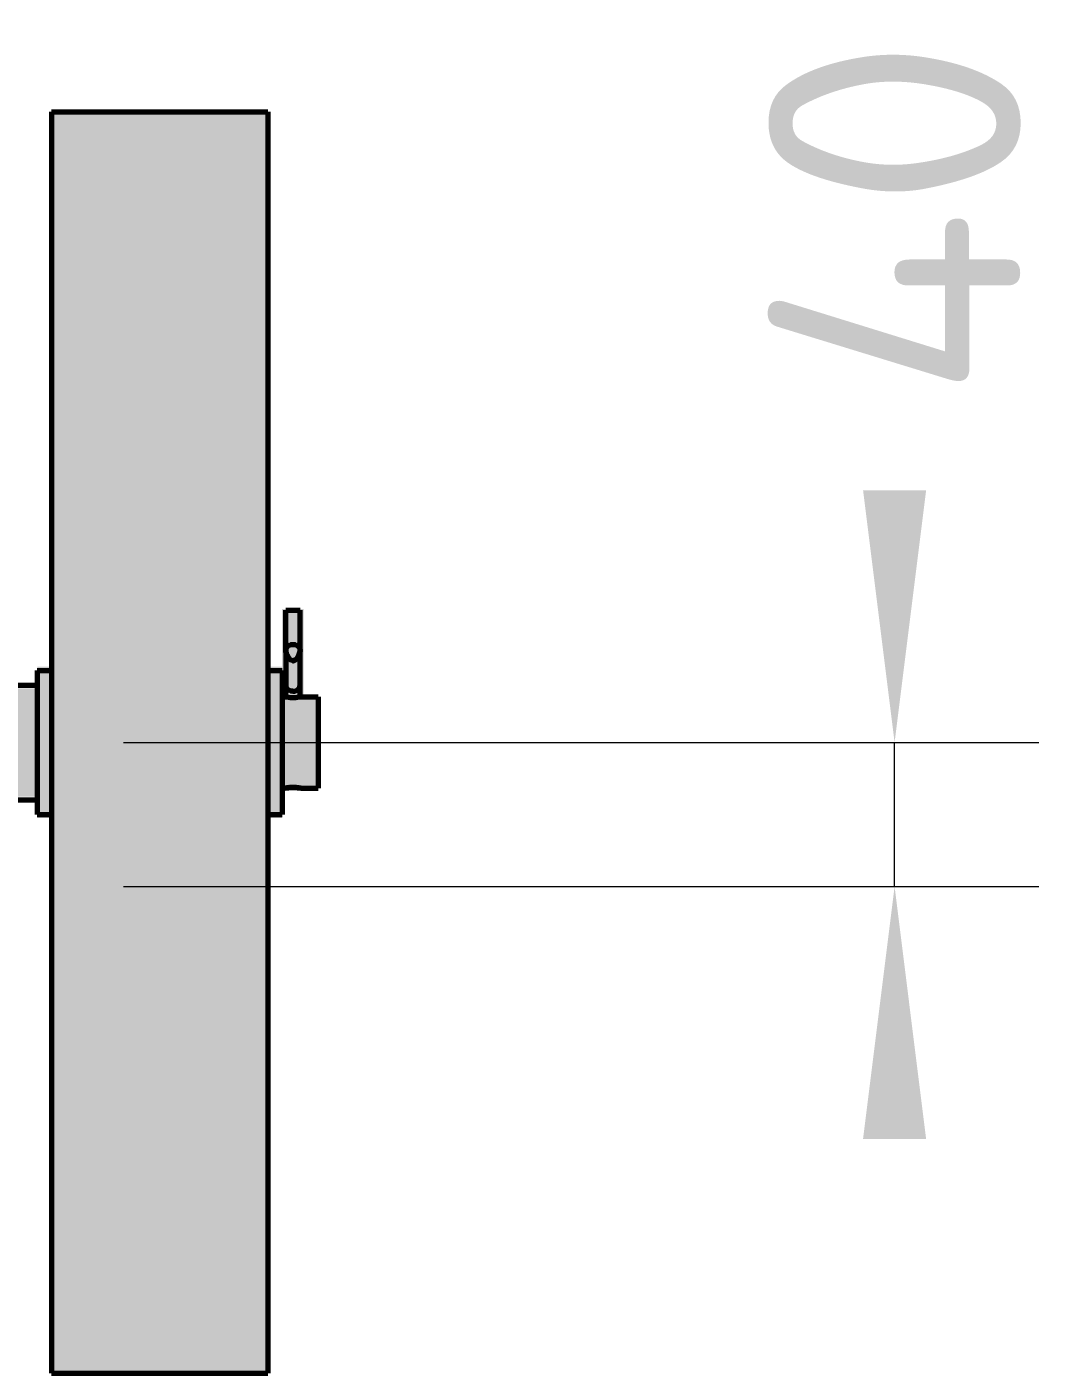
# Model space of a CAD drawing. Header units: millimetres. Extents: x 0 to 420, y 0 to 297.
# Drawn here: x 101.16 to 115.5, y 176.25 to 194.93 of the extents above; entities that cross this region are included whole.
import ezdxf

# ---------------------------------------------------------------- set-up
doc = ezdxf.new("R2010")
doc.units = ezdxf.units.MM
for name, color, linetype, lineweight in [('01-VISIBLE', 7, 'CONTINUOUS', 70), ('04-COTA', 3, 'CONTINUOUS', 18), ('13-GRAFICA', 30, 'CONTINUOUS', 18)]:
    doc.layers.add(name, color=color, linetype=linetype, lineweight=lineweight)
doc.styles.add('ISO3098', font='isocpeur.ttf')
doc.dimstyles.new('FLAMA-IRAM', dxfattribs={"dimtxt": 3.5, "dimasz": 3.5, "dimexe": 2, "dimexo": 1.5, "dimgap": 1, "dimtad": 1, "dimdec": 1, "dimtxsty": 'ISO3098', "dimblk": 'IRAM_FLECHA', "dimblk1": 'IRAM_FLECHA', "dimblk2": 'IRAM_FLECHA', "dimcen": 2.5, "dimclrd": 256, "dimclre": 256, "dimclrt": 256, "dimazin": 3, "dimtfac": 1, "dimtmove": 0, "dimatfit": 3, "dimlwd": 18, "dimlwe": 18})

# ---------------------------------------------------------------- blocks, each defined once
blk = doc.blocks.new('IRAM_FLECHA')
blk.add_solid([(0, 0), (-1, 0.125), (-1, -0.125)])

msp = doc.modelspace()

# ---------------------------------------------------------------- hatches: boundary and pattern name
at = {"layer": '13-GRAFICA', "true_color": 0x202020}
h = msp.add_hatch(color=7, dxfattribs=at)
h.dxf.hatch_style = 1
h.paths.add_polyline_path([(101.5, 176.25), (101.5, 193.75), (104.5, 193.75), (104.5, 176.25)])
at = {"layer": '13-GRAFICA', "true_color": 0xb21820}
h = msp.add_hatch(color=7, dxfattribs=at)
h.dxf.hatch_style = 1
h.paths.add_polyline_path([(104.7, 186.85), (105, 186.85), (105, 185.65), (104.7, 185.65)])
at = {"layer": '13-GRAFICA', "true_color": 0x787a80}
h = msp.add_hatch(color=7, dxfattribs=at)
h.dxf.hatch_style = 1
h.paths.add_polyline_path([(101.3, 183.95), (101.3, 186.05), (101.5, 186.05), (101.5, 183.95)])
h = msp.add_hatch(color=7, dxfattribs=at)
h.dxf.hatch_style = 1
h.paths.add_polyline_path([(104.7, 186.05), (104.7, 183.95), (104.5, 183.95), (104.5, 186.05)])
at = {"layer": '13-GRAFICA', "true_color": 0xb21820}
h = msp.add_hatch(color=7, dxfattribs=at)
h.dxf.hatch_style = 1
h.paths.add_polyline_path([(84.7, 184.25), (84.7, 185.75), (101.3, 185.75), (101.3, 184.25)])
at = {"layer": '13-GRAFICA', "true_color": 0x787a80}
h = msp.add_hatch(color=7, dxfattribs=at)
h.dxf.hatch_style = 1
h.paths.add_polyline_path([(104.7, 185.65), (105.2, 185.65), (105.2, 184.35), (104.7, 184.35)])

# ---------------------------------------------------------------- linework, layer by layer
at = {"layer": '01-VISIBLE'}
for p, q in [((101.5, 193.75), (104.5, 193.75)), ((104.75, 186.275), (104.75, 186.835)), ((104.95, 186.275), (104.95, 186.835)), ((101.3, 186), (101.5, 186)), ((104.5, 186), (104.7, 186)), ((84.7, 185.7937), (101.3, 185.7937)), ((104.75, 185.6325), (104.75, 185.795)), ((104.95, 185.6325), (104.95, 185.795)), ((104.7, 185.635), (104.735, 185.635)), ((104.965, 185.635), (105.2, 185.635)), ((104.7, 184.365), (104.735, 184.365)), ((104.965, 184.365), (105.2, 184.365)), ((84.7, 184.2063), (101.3, 184.2063)), ((101.3, 184), (101.5, 184)), ((104.5, 184), (104.7, 184)), ((101.5, 176.25), (104.5, 176.25))]:
    msp.add_line(p, q, dxfattribs=at)
for points in [[(101.5, 193.75), (101.5, 193.7063), (101.5, 193.6625), (101.5, 193.6188), (101.5, 193.575), (101.5, 193.5312), (101.5, 193.4875), (101.5, 193.4437), (101.5, 193.4), (101.5, 193.3562), (101.5, 193.3125), (101.5, 193.2688), (101.5, 193.225), (101.5, 193.1813), (101.5, 193.1375), (101.5, 193.0938), (101.5, 193.05), (101.5, 193.0062), (101.5, 192.9625), (101.5, 192.9187), (101.5, 192.875), (101.5, 192.8313), (101.5, 192.7875), (101.5, 192.7438), (101.5, 192.7), (101.5, 192.6562), (101.5, 192.6125), (101.5, 192.5687), (101.5, 192.525), (101.5, 192.4812), (101.5, 192.4375), (101.5, 192.3938), (101.5, 192.35), (101.5, 192.3063), (101.5, 192.2625), (101.5, 192.2188), (101.5, 192.175), (101.5, 192.1312), (101.5, 192.0875), (101.5, 192.0437), (101.5, 192), (101.5, 191.9563), (101.5, 191.9125), (101.5, 191.8688), (101.5, 191.825), (101.5, 191.7812), (101.5, 191.7375), (101.5, 191.6937), (101.5, 191.65), (101.5, 191.6062), (101.5, 191.5625), (101.5, 191.5188), (101.5, 191.475), (101.5, 191.4313), (101.5, 191.3875), (101.5, 191.3438), (101.5, 191.3), (101.5, 191.2562), (101.5, 191.2125), (101.5, 191.1687), (101.5, 191.125), (101.5, 191.0813), (101.5, 191.0375), (101.5, 190.9938), (101.5, 190.95), (101.5, 190.9062), (101.5, 190.8625), (101.5, 190.8187), (101.5, 190.775), (101.5, 190.7312), (101.5, 190.6875), (101.5, 190.6438), (101.5, 190.6), (101.5, 190.5563), (101.5, 190.5125), (101.5, 190.4688), (101.5, 190.425), (101.5, 190.3812), (101.5, 190.3375), (101.5, 190.2937), (101.5, 190.25), (101.5, 190.2063), (101.5, 190.1625), (101.5, 190.1188), (101.5, 190.075), (101.5, 190.0312), (101.5, 189.9875), (101.5, 189.9437), (101.5, 189.9), (101.5, 189.8562), (101.5, 189.8125), (101.5, 189.7688), (101.5, 189.725), (101.5, 189.6813), (101.5, 189.6375), (101.5, 189.5938), (101.5, 189.55), (101.5, 189.5062), (101.5, 189.4625), (101.5, 189.4187), (101.5, 189.375), (101.5, 189.3313), (101.5, 189.2875), (101.5, 189.2438), (101.5, 189.2), (101.5, 189.1562), (101.5, 189.1125), (101.5, 189.0687), (101.5, 189.025), (101.5, 188.9812), (101.5, 188.9375), (101.5, 188.8938), (101.5, 188.85), (101.5, 188.8063), (101.5, 188.7625), (101.5, 188.7188), (101.5, 188.675), (101.5, 188.6312), (101.5, 188.5875), (101.5, 188.5437), (101.5, 188.5), (101.5, 188.4563), (101.5, 188.4125), (101.5, 188.3688), (101.5, 188.325), (101.5, 188.2812), (101.5, 188.2375), (101.5, 188.1937), (101.5, 188.15), (101.5, 188.1062), (101.5, 188.0625), (101.5, 188.0188), (101.5, 187.975), (101.5, 187.9313), (101.5, 187.8875), (101.5, 187.8438), (101.5, 187.8), (101.5, 187.7562), (101.5, 187.7125), (101.5, 187.6687), (101.5, 187.625), (101.5, 187.5813), (101.5, 187.5375), (101.5, 187.4938), (101.5, 187.45), (101.5, 187.4062), (101.5, 187.3625), (101.5, 187.3187), (101.5, 187.275), (101.5, 187.2312), (101.5, 187.1875), (101.5, 187.1438), (101.5, 187.1), (101.5, 187.0563), (101.5, 187.0125), (101.5, 186.9688), (101.5, 186.925), (101.5, 186.8812), (101.5, 186.8375), (101.5, 186.7937), (101.5, 186.75), (101.5, 186.7063), (101.5, 186.6625), (101.5, 186.6188), (101.5, 186.575), (101.5, 186.5312), (101.5, 186.4875), (101.5, 186.4437), (101.5, 186.4), (101.5, 186.3562), (101.5, 186.3125), (101.5, 186.2688), (101.5, 186.225), (101.5, 186.1813), (101.5, 186.1375), (101.5, 186.0938), (101.5, 186.05), (101.5, 186.0062), (101.5, 185.9625), (101.5, 185.9187), (101.5, 185.875), (101.5, 185.8313), (101.5, 185.7875), (101.5, 185.7438), (101.5, 185.7), (101.5, 185.6562), (101.5, 185.6125), (101.5, 185.5687), (101.5, 185.525), (101.5, 185.4812), (101.5, 185.4375), (101.5, 185.3938), (101.5, 185.35), (101.5, 185.3063), (101.5, 185.2625), (101.5, 185.2188), (101.5, 185.175), (101.5, 185.1312), (101.5, 185.0875), (101.5, 185.0437), (101.5, 185), (101.5, 184.9563), (101.5, 184.9125), (101.5, 184.8688), (101.5, 184.825), (101.5, 184.7812), (101.5, 184.7375), (101.5, 184.6937), (101.5, 184.65), (101.5, 184.6062), (101.5, 184.5625), (101.5, 184.5188), (101.5, 184.475), (101.5, 184.4313), (101.5, 184.3875), (101.5, 184.3438), (101.5, 184.3), (101.5, 184.2562), (101.5, 184.2125), (101.5, 184.1687), (101.5, 184.125), (101.5, 184.0813), (101.5, 184.0375), (101.5, 183.9938), (101.5, 183.95), (101.5, 183.9062), (101.5, 183.8625), (101.5, 183.8187), (101.5, 183.775), (101.5, 183.7312), (101.5, 183.6875), (101.5, 183.6438), (101.5, 183.6), (101.5, 183.5563), (101.5, 183.5125), (101.5, 183.4688), (101.5, 183.425), (101.5, 183.3812), (101.5, 183.3375), (101.5, 183.2937), (101.5, 183.25), (101.5, 183.2063), (101.5, 183.1625), (101.5, 183.1188), (101.5, 183.075), (101.5, 183.0312), (101.5, 182.9875), (101.5, 182.9437), (101.5, 182.9), (101.5, 182.8562), (101.5, 182.8125), (101.5, 182.7688), (101.5, 182.725), (101.5, 182.6813), (101.5, 182.6375), (101.5, 182.5938), (101.5, 182.55), (101.5, 182.5062), (101.5, 182.4625), (101.5, 182.4187), (101.5, 182.375), (101.5, 182.3313), (101.5, 182.2875), (101.5, 182.2438), (101.5, 182.2), (101.5, 182.1562), (101.5, 182.1125), (101.5, 182.0687), (101.5, 182.025), (101.5, 181.9812), (101.5, 181.9375), (101.5, 181.8938), (101.5, 181.85), (101.5, 181.8063), (101.5, 181.7625), (101.5, 181.7188), (101.5, 181.675), (101.5, 181.6312), (101.5, 181.5875), (101.5, 181.5437), (101.5, 181.5), (101.5, 181.4563), (101.5, 181.4125), (101.5, 181.3688), (101.5, 181.325), (101.5, 181.2812), (101.5, 181.2375), (101.5, 181.1937), (101.5, 181.15), (101.5, 181.1062), (101.5, 181.0625), (101.5, 181.0188), (101.5, 180.975), (101.5, 180.9313), (101.5, 180.8875), (101.5, 180.8438), (101.5, 180.8), (101.5, 180.7562), (101.5, 180.7125), (101.5, 180.6687), (101.5, 180.625), (101.5, 180.5813), (101.5, 180.5375), (101.5, 180.4938), (101.5, 180.45), (101.5, 180.4062), (101.5, 180.3625), (101.5, 180.3187), (101.5, 180.275), (101.5, 180.2312), (101.5, 180.1875), (101.5, 180.1438), (101.5, 180.1), (101.5, 180.0563), (101.5, 180.0125), (101.5, 179.9688), (101.5, 179.925), (101.5, 179.8812), (101.5, 179.8375), (101.5, 179.7937), (101.5, 179.75), (101.5, 179.7063), (101.5, 179.6625), (101.5, 179.6188), (101.5, 179.575), (101.5, 179.5312), (101.5, 179.4875), (101.5, 179.4437), (101.5, 179.4), (101.5, 179.3562), (101.5, 179.3125), (101.5, 179.2688), (101.5, 179.225), (101.5, 179.1813), (101.5, 179.1375), (101.5, 179.0938), (101.5, 179.05), (101.5, 179.0062), (101.5, 178.9625), (101.5, 178.9187), (101.5, 178.875), (101.5, 178.8313), (101.5, 178.7875), (101.5, 178.7438), (101.5, 178.7), (101.5, 178.6562), (101.5, 178.6125), (101.5, 178.5687), (101.5, 178.525), (101.5, 178.4812), (101.5, 178.4375), (101.5, 178.3938), (101.5, 178.35), (101.5, 178.3063), (101.5, 178.2625), (101.5, 178.2188), (101.5, 178.175), (101.5, 178.1312), (101.5, 178.0875), (101.5, 178.0437), (101.5, 178), (101.5, 177.9563), (101.5, 177.9125), (101.5, 177.8688), (101.5, 177.825), (101.5, 177.7812), (101.5, 177.7375), (101.5, 177.6937), (101.5, 177.65), (101.5, 177.6062), (101.5, 177.5625), (101.5, 177.5188), (101.5, 177.475), (101.5, 177.4313), (101.5, 177.3875), (101.5, 177.3438), (101.5, 177.3), (101.5, 177.2562), (101.5, 177.2125), (101.5, 177.1687), (101.5, 177.125), (101.5, 177.0813), (101.5, 177.0375), (101.5, 176.9938), (101.5, 176.95), (101.5, 176.9062), (101.5, 176.8625), (101.5, 176.8187), (101.5, 176.775), (101.5, 176.7312), (101.5, 176.6875), (101.5, 176.6438), (101.5, 176.6), (101.5, 176.5563), (101.5, 176.5125), (101.5, 176.4688), (101.5, 176.425), (101.5, 176.3812), (101.5, 176.3375), (101.5, 176.2937), (101.5, 176.25)], [(104.5, 193.75), (104.5, 193.7063), (104.5, 193.6625), (104.5, 193.6188), (104.5, 193.575), (104.5, 193.5312), (104.5, 193.4875), (104.5, 193.4437), (104.5, 193.4), (104.5, 193.3562), (104.5, 193.3125), (104.5, 193.2688), (104.5, 193.225), (104.5, 193.1813), (104.5, 193.1375), (104.5, 193.0938), (104.5, 193.05), (104.5, 193.0062), (104.5, 192.9625), (104.5, 192.9187), (104.5, 192.875), (104.5, 192.8313), (104.5, 192.7875), (104.5, 192.7438), (104.5, 192.7), (104.5, 192.6562), (104.5, 192.6125), (104.5, 192.5687), (104.5, 192.525), (104.5, 192.4812), (104.5, 192.4375), (104.5, 192.3938), (104.5, 192.35), (104.5, 192.3063), (104.5, 192.2625), (104.5, 192.2188), (104.5, 192.175), (104.5, 192.1312), (104.5, 192.0875), (104.5, 192.0437), (104.5, 192), (104.5, 191.9563), (104.5, 191.9125), (104.5, 191.8688), (104.5, 191.825), (104.5, 191.7812), (104.5, 191.7375), (104.5, 191.6937), (104.5, 191.65), (104.5, 191.6062), (104.5, 191.5625), (104.5, 191.5188), (104.5, 191.475), (104.5, 191.4313), (104.5, 191.3875), (104.5, 191.3438), (104.5, 191.3), (104.5, 191.2562), (104.5, 191.2125), (104.5, 191.1687), (104.5, 191.125), (104.5, 191.0813), (104.5, 191.0375), (104.5, 190.9938), (104.5, 190.95), (104.5, 190.9062), (104.5, 190.8625), (104.5, 190.8187), (104.5, 190.775), (104.5, 190.7312), (104.5, 190.6875), (104.5, 190.6438), (104.5, 190.6), (104.5, 190.5563), (104.5, 190.5125), (104.5, 190.4688), (104.5, 190.425), (104.5, 190.3812), (104.5, 190.3375), (104.5, 190.2937), (104.5, 190.25), (104.5, 190.2063), (104.5, 190.1625), (104.5, 190.1188), (104.5, 190.075), (104.5, 190.0312), (104.5, 189.9875), (104.5, 189.9437), (104.5, 189.9), (104.5, 189.8562), (104.5, 189.8125), (104.5, 189.7688), (104.5, 189.725), (104.5, 189.6813), (104.5, 189.6375), (104.5, 189.5938), (104.5, 189.55), (104.5, 189.5062), (104.5, 189.4625), (104.5, 189.4187), (104.5, 189.375), (104.5, 189.3313), (104.5, 189.2875), (104.5, 189.2438), (104.5, 189.2), (104.5, 189.1562), (104.5, 189.1125), (104.5, 189.0687), (104.5, 189.025), (104.5, 188.9812), (104.5, 188.9375), (104.5, 188.8938), (104.5, 188.85), (104.5, 188.8063), (104.5, 188.7625), (104.5, 188.7188), (104.5, 188.675), (104.5, 188.6312), (104.5, 188.5875), (104.5, 188.5437), (104.5, 188.5), (104.5, 188.4563), (104.5, 188.4125), (104.5, 188.3688), (104.5, 188.325), (104.5, 188.2812), (104.5, 188.2375), (104.5, 188.1937), (104.5, 188.15), (104.5, 188.1062), (104.5, 188.0625), (104.5, 188.0188), (104.5, 187.975), (104.5, 187.9313), (104.5, 187.8875), (104.5, 187.8438), (104.5, 187.8), (104.5, 187.7562), (104.5, 187.7125), (104.5, 187.6687), (104.5, 187.625), (104.5, 187.5813), (104.5, 187.5375), (104.5, 187.4938), (104.5, 187.45), (104.5, 187.4062), (104.5, 187.3625), (104.5, 187.3187), (104.5, 187.275), (104.5, 187.2312), (104.5, 187.1875), (104.5, 187.1438), (104.5, 187.1), (104.5, 187.0563), (104.5, 187.0125), (104.5, 186.9688), (104.5, 186.925), (104.5, 186.8812), (104.5, 186.8375), (104.5, 186.7937), (104.5, 186.75), (104.5, 186.7063), (104.5, 186.6625), (104.5, 186.6188), (104.5, 186.575), (104.5, 186.5312), (104.5, 186.4875), (104.5, 186.4437), (104.5, 186.4), (104.5, 186.3562), (104.5, 186.3125), (104.5, 186.2688), (104.5, 186.225), (104.5, 186.1813), (104.5, 186.1375), (104.5, 186.0938), (104.5, 186.05), (104.5, 186.0062), (104.5, 185.9625), (104.5, 185.9187), (104.5, 185.875), (104.5, 185.8313), (104.5, 185.7875), (104.5, 185.7438), (104.5, 185.7), (104.5, 185.6562), (104.5, 185.6125), (104.5, 185.5687), (104.5, 185.525), (104.5, 185.4812), (104.5, 185.4375), (104.5, 185.3938), (104.5, 185.35), (104.5, 185.3063), (104.5, 185.2625), (104.5, 185.2188), (104.5, 185.175), (104.5, 185.1312), (104.5, 185.0875), (104.5, 185.0437), (104.5, 185), (104.5, 184.9563), (104.5, 184.9125), (104.5, 184.8688), (104.5, 184.825), (104.5, 184.7812), (104.5, 184.7375), (104.5, 184.6937), (104.5, 184.65), (104.5, 184.6062), (104.5, 184.5625), (104.5, 184.5188), (104.5, 184.475), (104.5, 184.4313), (104.5, 184.3875), (104.5, 184.3438), (104.5, 184.3), (104.5, 184.2562), (104.5, 184.2125), (104.5, 184.1687), (104.5, 184.125), (104.5, 184.0813), (104.5, 184.0375), (104.5, 183.9938), (104.5, 183.95), (104.5, 183.9062), (104.5, 183.8625), (104.5, 183.8187), (104.5, 183.775), (104.5, 183.7312), (104.5, 183.6875), (104.5, 183.6438), (104.5, 183.6), (104.5, 183.5563), (104.5, 183.5125), (104.5, 183.4688), (104.5, 183.425), (104.5, 183.3812), (104.5, 183.3375), (104.5, 183.2937), (104.5, 183.25), (104.5, 183.2063), (104.5, 183.1625), (104.5, 183.1188), (104.5, 183.075), (104.5, 183.0312), (104.5, 182.9875), (104.5, 182.9437), (104.5, 182.9), (104.5, 182.8562), (104.5, 182.8125), (104.5, 182.7688), (104.5, 182.725), (104.5, 182.6813), (104.5, 182.6375), (104.5, 182.5938), (104.5, 182.55), (104.5, 182.5062), (104.5, 182.4625), (104.5, 182.4187), (104.5, 182.375), (104.5, 182.3313), (104.5, 182.2875), (104.5, 182.2438), (104.5, 182.2), (104.5, 182.1562), (104.5, 182.1125), (104.5, 182.0687), (104.5, 182.025), (104.5, 181.9812), (104.5, 181.9375), (104.5, 181.8938), (104.5, 181.85), (104.5, 181.8063), (104.5, 181.7625), (104.5, 181.7188), (104.5, 181.675), (104.5, 181.6312), (104.5, 181.5875), (104.5, 181.5437), (104.5, 181.5), (104.5, 181.4563), (104.5, 181.4125), (104.5, 181.3688), (104.5, 181.325), (104.5, 181.2812), (104.5, 181.2375), (104.5, 181.1937), (104.5, 181.15), (104.5, 181.1062), (104.5, 181.0625), (104.5, 181.0188), (104.5, 180.975), (104.5, 180.9313), (104.5, 180.8875), (104.5, 180.8438), (104.5, 180.8), (104.5, 180.7562), (104.5, 180.7125), (104.5, 180.6687), (104.5, 180.625), (104.5, 180.5813), (104.5, 180.5375), (104.5, 180.4938), (104.5, 180.45), (104.5, 180.4062), (104.5, 180.3625), (104.5, 180.3187), (104.5, 180.275), (104.5, 180.2312), (104.5, 180.1875), (104.5, 180.1438), (104.5, 180.1), (104.5, 180.0563), (104.5, 180.0125), (104.5, 179.9688), (104.5, 179.925), (104.5, 179.8812), (104.5, 179.8375), (104.5, 179.7937), (104.5, 179.75), (104.5, 179.7063), (104.5, 179.6625), (104.5, 179.6188), (104.5, 179.575), (104.5, 179.5312), (104.5, 179.4875), (104.5, 179.4437), (104.5, 179.4), (104.5, 179.3562), (104.5, 179.3125), (104.5, 179.2688), (104.5, 179.225), (104.5, 179.1813), (104.5, 179.1375), (104.5, 179.0938), (104.5, 179.05), (104.5, 179.0062), (104.5, 178.9625), (104.5, 178.9187), (104.5, 178.875), (104.5, 178.8313), (104.5, 178.7875), (104.5, 178.7438), (104.5, 178.7), (104.5, 178.6562), (104.5, 178.6125), (104.5, 178.5687), (104.5, 178.525), (104.5, 178.4812), (104.5, 178.4375), (104.5, 178.3938), (104.5, 178.35), (104.5, 178.3063), (104.5, 178.2625), (104.5, 178.2188), (104.5, 178.175), (104.5, 178.1312), (104.5, 178.0875), (104.5, 178.0437), (104.5, 178), (104.5, 177.9563), (104.5, 177.9125), (104.5, 177.8688), (104.5, 177.825), (104.5, 177.7812), (104.5, 177.7375), (104.5, 177.6937), (104.5, 177.65), (104.5, 177.6062), (104.5, 177.5625), (104.5, 177.5188), (104.5, 177.475), (104.5, 177.4313), (104.5, 177.3875), (104.5, 177.3438), (104.5, 177.3), (104.5, 177.2562), (104.5, 177.2125), (104.5, 177.1687), (104.5, 177.125), (104.5, 177.0813), (104.5, 177.0375), (104.5, 176.9938), (104.5, 176.95), (104.5, 176.9062), (104.5, 176.8625), (104.5, 176.8187), (104.5, 176.775), (104.5, 176.7312), (104.5, 176.6875), (104.5, 176.6438), (104.5, 176.6), (104.5, 176.5563), (104.5, 176.5125), (104.5, 176.4688), (104.5, 176.425), (104.5, 176.3812), (104.5, 176.3375), (104.5, 176.2937), (104.5, 176.25)], [(104.75, 186.835), (104.775, 186.835), (104.8, 186.835), (104.825, 186.835), (104.85, 186.835), (104.875, 186.835), (104.9, 186.835), (104.925, 186.835), (104.95, 186.835)], [(104.75, 186.275), (104.7533, 186.2992), (104.7638, 186.3213), (104.7808, 186.3388), (104.8021, 186.3508), (104.8256, 186.3577), (104.85, 186.36)], [(104.95, 186.275), (104.9469, 186.2487), (104.9388, 186.2235), (104.9272, 186.1996), (104.9128, 186.1773), (104.8957, 186.1571), (104.8751, 186.1405), (104.85, 186.133), (104.8249, 186.1405), (104.8043, 186.1571), (104.7872, 186.1773), (104.7728, 186.1996), (104.7612, 186.2235), (104.7531, 186.2487), (104.75, 186.275)], [(104.75, 186.275), (104.7506, 186.2635), (104.7524, 186.2522), (104.7551, 186.241), (104.7587, 186.2301), (104.7629, 186.2194), (104.7678, 186.209)], [(104.75, 186.275), (104.75, 186.2497), (104.75, 186.2245), (104.75, 186.1992), (104.75, 186.1739), (104.75, 186.1487), (104.75, 186.1234), (104.75, 186.0982), (104.75, 186.0729), (104.75, 186.0476), (104.75, 186.0224), (104.75, 185.9971), (104.75, 185.9718), (104.75, 185.9466), (104.75, 185.9213), (104.75, 185.8961), (104.75, 185.8708), (104.75, 185.8455), (104.75, 185.8203), (104.75, 185.795)], [(104.85, 186.36), (104.8744, 186.3577), (104.8979, 186.3508), (104.9192, 186.3388), (104.9362, 186.3213), (104.9467, 186.2992), (104.95, 186.275)], [(104.9251, 186.196), (104.9318, 186.2082), (104.9377, 186.2209), (104.9427, 186.2339), (104.9465, 186.2473), (104.9491, 186.2611), (104.95, 186.275)], [(104.95, 185.795), (104.95, 185.8203), (104.95, 185.8455), (104.95, 185.8708), (104.95, 185.8961), (104.95, 185.9213), (104.95, 185.9466), (104.95, 185.9718), (104.95, 185.9971), (104.95, 186.0224), (104.95, 186.0476), (104.95, 186.0729), (104.95, 186.0982), (104.95, 186.1234), (104.95, 186.1487), (104.95, 186.1739), (104.95, 186.1992), (104.95, 186.2245), (104.95, 186.2497), (104.95, 186.275)], [(104.95, 185.795), (104.95, 185.8203), (104.95, 185.8455), (104.95, 185.8708), (104.95, 185.8961), (104.95, 185.9213), (104.95, 185.9466), (104.95, 185.9718), (104.95, 185.9971), (104.95, 186.0224), (104.95, 186.0476), (104.95, 186.0729), (104.95, 186.0982), (104.95, 186.1234), (104.95, 186.1487), (104.95, 186.1739), (104.95, 186.1992), (104.95, 186.2245), (104.95, 186.2497), (104.95, 186.275)], [(104.7679, 186.2087), (104.7679, 186.2087), (104.7679, 186.2087), (104.7679, 186.2087), (104.7679, 186.2087), (104.7679, 186.2087), (104.7679, 186.2087)], [(104.7711, 186.2027), (104.7714, 186.2021), (104.7718, 186.2015), (104.7721, 186.2008), (104.7725, 186.2002), (104.7728, 186.1996), (104.7732, 186.199)], [(104.7733, 186.1987), (104.7733, 186.1987), (104.7733, 186.1987), (104.7733, 186.1987), (104.7733, 186.1987), (104.7733, 186.1987), (104.7733, 186.1987)], [(104.7773, 186.1919), (104.778, 186.1908), (104.7788, 186.1896), (104.7795, 186.1885), (104.7802, 186.1874), (104.781, 186.1862), (104.7817, 186.1851)], [(104.7819, 186.1848), (104.7821, 186.1845), (104.7823, 186.1843), (104.7825, 186.184), (104.7827, 186.1837), (104.7828, 186.1834), (104.783, 186.1832)], [(104.7871, 186.1774), (104.7878, 186.1765), (104.7885, 186.1756), (104.7891, 186.1747), (104.7898, 186.1738), (104.7905, 186.1729), (104.7912, 186.172)], [(104.7941, 186.1684), (104.7942, 186.1683), (104.7944, 186.1681), (104.7945, 186.1679), (104.7947, 186.1677), (104.7948, 186.1675), (104.795, 186.1674)], [(104.7985, 186.1633), (104.7989, 186.1628), (104.7993, 186.1624), (104.7998, 186.1619), (104.8002, 186.1614), (104.8006, 186.1609), (104.8011, 186.1604)], [(104.8054, 186.156), (104.8054, 186.156), (104.8054, 186.156), (104.8054, 186.156), (104.8054, 186.156), (104.8054, 186.156), (104.8054, 186.156)], [(104.8055, 186.1559), (104.8055, 186.1559), (104.8055, 186.1559), (104.8055, 186.1559), (104.8055, 186.1559), (104.8055, 186.1559), (104.8055, 186.1559)], [(104.8055, 186.1559), (104.8055, 186.1559), (104.8056, 186.1558), (104.8056, 186.1558), (104.8056, 186.1558), (104.8056, 186.1558), (104.8056, 186.1557)], [(104.8058, 186.1556), (104.806, 186.1554), (104.8062, 186.1552), (104.8064, 186.155), (104.8065, 186.1549), (104.8067, 186.1547), (104.8069, 186.1545)], [(104.8089, 186.1526), (104.8091, 186.1524), (104.8093, 186.1523), (104.8095, 186.1521), (104.8097, 186.1519), (104.8099, 186.1517), (104.8101, 186.1515)], [(104.8433, 186.1335), (104.8433, 186.1335), (104.8433, 186.1335), (104.8433, 186.1335), (104.8433, 186.1335), (104.8433, 186.1335), (104.8433, 186.1335)], [(104.8434, 186.1335), (104.8434, 186.1335), (104.8434, 186.1335), (104.8434, 186.1335), (104.8434, 186.1335), (104.8434, 186.1335), (104.8434, 186.1335)], [(104.8434, 186.1335), (104.8434, 186.1335), (104.8434, 186.1335), (104.8434, 186.1335), (104.8434, 186.1335), (104.8434, 186.1335), (104.8434, 186.1335)], [(104.8435, 186.1335), (104.8435, 186.1335), (104.8435, 186.1335), (104.8435, 186.1335), (104.8435, 186.1335), (104.8435, 186.1335), (104.8435, 186.1335)], [(104.8435, 186.1335), (104.8435, 186.1335), (104.8435, 186.1335), (104.8435, 186.1335), (104.8435, 186.1335), (104.8435, 186.1335), (104.8435, 186.1335)], [(104.8436, 186.1335), (104.8436, 186.1335), (104.8436, 186.1335), (104.8436, 186.1335), (104.8436, 186.1335), (104.8436, 186.1335), (104.8436, 186.1335)], [(104.8436, 186.1335), (104.8436, 186.1335), (104.8436, 186.1335), (104.8436, 186.1335), (104.8436, 186.1335), (104.8436, 186.1335), (104.8436, 186.1335)], [(104.8437, 186.1335), (104.8437, 186.1335), (104.8437, 186.1335), (104.8437, 186.1335), (104.8437, 186.1335), (104.8437, 186.1335), (104.8437, 186.1335)], [(104.8438, 186.1335), (104.8438, 186.1335), (104.8438, 186.1335), (104.8438, 186.1335), (104.8438, 186.1335), (104.8438, 186.1335), (104.8438, 186.1335)], [(104.8438, 186.1334), (104.8438, 186.1334), (104.8438, 186.1334), (104.8438, 186.1334), (104.8438, 186.1334), (104.8438, 186.1334), (104.8438, 186.1334)], [(104.8439, 186.1334), (104.8439, 186.1334), (104.8439, 186.1334), (104.8439, 186.1334), (104.8439, 186.1334), (104.8439, 186.1334), (104.8439, 186.1334)], [(104.8439, 186.1334), (104.8439, 186.1334), (104.8439, 186.1334), (104.8439, 186.1334), (104.8439, 186.1334), (104.8439, 186.1334), (104.8439, 186.1334)], [(104.85, 186.133), (104.8501, 186.133), (104.8501, 186.133), (104.8501, 186.133), (104.8502, 186.133), (104.8502, 186.133), (104.8502, 186.133)], [(104.8502, 186.133), (104.8506, 186.133), (104.8511, 186.133), (104.8515, 186.133), (104.8519, 186.133), (104.8523, 186.133), (104.8527, 186.1331)], [(104.8529, 186.1331), (104.8536, 186.1331), (104.8543, 186.1332), (104.855, 186.1333), (104.8557, 186.1334), (104.8564, 186.1335), (104.8571, 186.1336)], [(104.8613, 186.1345), (104.8613, 186.1345), (104.8613, 186.1345), (104.8613, 186.1345), (104.8613, 186.1345), (104.8613, 186.1345), (104.8613, 186.1345)], [(104.8613, 186.1345), (104.8613, 186.1345), (104.8613, 186.1345), (104.8613, 186.1345), (104.8613, 186.1345), (104.8613, 186.1345), (104.8613, 186.1345)], [(104.8614, 186.1346), (104.8614, 186.1346), (104.8614, 186.1346), (104.8614, 186.1346), (104.8614, 186.1346), (104.8614, 186.1346), (104.8614, 186.1346)], [(104.8615, 186.1346), (104.8615, 186.1346), (104.8615, 186.1346), (104.8615, 186.1346), (104.8615, 186.1346), (104.8615, 186.1346), (104.8615, 186.1346)], [(104.8615, 186.1346), (104.8615, 186.1346), (104.8615, 186.1346), (104.8615, 186.1346), (104.8615, 186.1346), (104.8615, 186.1346), (104.8615, 186.1346)], [(104.8616, 186.1346), (104.8616, 186.1346), (104.8616, 186.1346), (104.8616, 186.1346), (104.8616, 186.1346), (104.8616, 186.1346), (104.8616, 186.1346)], [(104.8617, 186.1347), (104.8617, 186.1347), (104.8617, 186.1347), (104.8617, 186.1347), (104.8617, 186.1347), (104.8617, 186.1347), (104.8617, 186.1347)], [(104.8617, 186.1346), (104.8617, 186.1346), (104.8617, 186.1346), (104.8617, 186.1346), (104.8617, 186.1346), (104.8617, 186.1346), (104.8617, 186.1346)], [(104.8618, 186.1347), (104.8618, 186.1347), (104.8618, 186.1347), (104.8618, 186.1347), (104.8618, 186.1347), (104.8618, 186.1347), (104.8618, 186.1347)], [(104.8619, 186.1347), (104.8619, 186.1347), (104.8619, 186.1347), (104.8619, 186.1347), (104.8619, 186.1347), (104.8619, 186.1347), (104.8619, 186.1347)], [(104.8619, 186.1347), (104.8619, 186.1347), (104.8619, 186.1347), (104.8619, 186.1347), (104.8619, 186.1347), (104.8619, 186.1347), (104.8619, 186.1347)], [(104.862, 186.1347), (104.862, 186.1347), (104.862, 186.1347), (104.862, 186.1347), (104.862, 186.1347), (104.862, 186.1347), (104.862, 186.1347)], [(104.8621, 186.1348), (104.8621, 186.1348), (104.8621, 186.1348), (104.8621, 186.1348), (104.8621, 186.1348), (104.8621, 186.1348), (104.8621, 186.1348)], [(104.8621, 186.1348), (104.8621, 186.1348), (104.8621, 186.1348), (104.8621, 186.1348), (104.8621, 186.1348), (104.8621, 186.1348), (104.8621, 186.1348)], [(104.8622, 186.1348), (104.8622, 186.1348), (104.8622, 186.1348), (104.8622, 186.1348), (104.8622, 186.1348), (104.8622, 186.1348), (104.8622, 186.1348)], [(104.8623, 186.1348), (104.8623, 186.1348), (104.8623, 186.1348), (104.8623, 186.1348), (104.8623, 186.1348), (104.8623, 186.1348), (104.8623, 186.1348)], [(104.8623, 186.1348), (104.8623, 186.1348), (104.8623, 186.1348), (104.8623, 186.1348), (104.8623, 186.1348), (104.8623, 186.1348), (104.8623, 186.1348)], [(104.8624, 186.1349), (104.8624, 186.1349), (104.8624, 186.1349), (104.8624, 186.1349), (104.8624, 186.1349), (104.8624, 186.1349), (104.8624, 186.1349)], [(104.8625, 186.1349), (104.8625, 186.1349), (104.8625, 186.1349), (104.8625, 186.1349), (104.8625, 186.1349), (104.8625, 186.1349), (104.8625, 186.1349)], [(104.8625, 186.1349), (104.8626, 186.1349), (104.8626, 186.1349), (104.8626, 186.1349), (104.8626, 186.1349), (104.8627, 186.1349), (104.8627, 186.1349)], [(104.8716, 186.1386), (104.8716, 186.1386), (104.8716, 186.1386), (104.8716, 186.1386), (104.8716, 186.1386), (104.8716, 186.1386), (104.8716, 186.1386)], [(104.8716, 186.1386), (104.8716, 186.1386), (104.8716, 186.1386), (104.8716, 186.1386), (104.8716, 186.1386), (104.8716, 186.1386), (104.8716, 186.1386)], [(104.8717, 186.1387), (104.8717, 186.1387), (104.8717, 186.1387), (104.8717, 186.1387), (104.8717, 186.1387), (104.8717, 186.1387), (104.8717, 186.1387)], [(104.8717, 186.1386), (104.8717, 186.1386), (104.8717, 186.1386), (104.8717, 186.1386), (104.8717, 186.1386), (104.8717, 186.1386), (104.8717, 186.1386)], [(104.8718, 186.1387), (104.8718, 186.1387), (104.8718, 186.1387), (104.8718, 186.1387), (104.8718, 186.1387), (104.8718, 186.1387), (104.8718, 186.1387)], [(104.8719, 186.1388), (104.8719, 186.1388), (104.8719, 186.1388), (104.8719, 186.1388), (104.8719, 186.1388), (104.8719, 186.1388), (104.8719, 186.1388)], [(104.8719, 186.1387), (104.8719, 186.1387), (104.8719, 186.1387), (104.8719, 186.1387), (104.8719, 186.1387), (104.8719, 186.1387), (104.8719, 186.1387)], [(104.872, 186.1388), (104.872, 186.1388), (104.872, 186.1388), (104.872, 186.1388), (104.872, 186.1388), (104.872, 186.1388), (104.872, 186.1388)], [(104.872, 186.1388), (104.872, 186.1388), (104.872, 186.1388), (104.872, 186.1388), (104.872, 186.1388), (104.872, 186.1388), (104.872, 186.1388)], [(104.8721, 186.1389), (104.8721, 186.1389), (104.8721, 186.1389), (104.8721, 186.1389), (104.8721, 186.1389), (104.8721, 186.1389), (104.8721, 186.1389)], [(104.8722, 186.1389), (104.8722, 186.1389), (104.8722, 186.1389), (104.8722, 186.1389), (104.8722, 186.1389), (104.8722, 186.1389), (104.8722, 186.1389)], [(104.8722, 186.1389), (104.8722, 186.1389), (104.8722, 186.1389), (104.8722, 186.1389), (104.8722, 186.1389), (104.8722, 186.1389), (104.8722, 186.1389)], [(104.8723, 186.139), (104.8723, 186.139), (104.8723, 186.139), (104.8723, 186.139), (104.8723, 186.139), (104.8723, 186.139), (104.8723, 186.139)], [(104.8723, 186.139), (104.8723, 186.139), (104.8723, 186.139), (104.8723, 186.139), (104.8723, 186.139), (104.8723, 186.139), (104.8723, 186.139)], [(104.8724, 186.139), (104.8724, 186.139), (104.8724, 186.139), (104.8725, 186.139), (104.8725, 186.1391), (104.8725, 186.1391), (104.8725, 186.1391)], [(104.8768, 186.1416), (104.8768, 186.1416), (104.8768, 186.1416), (104.8768, 186.1416), (104.8768, 186.1416), (104.8768, 186.1416), (104.8768, 186.1416)], [(104.8768, 186.1415), (104.8768, 186.1415), (104.8768, 186.1415), (104.8768, 186.1415), (104.8768, 186.1415), (104.8768, 186.1415), (104.8768, 186.1415)], [(104.8769, 186.1416), (104.8769, 186.1416), (104.8769, 186.1416), (104.8769, 186.1416), (104.8769, 186.1417), (104.877, 186.1417), (104.877, 186.1417)], [(104.877, 186.1417), (104.8777, 186.1421), (104.8784, 186.1426), (104.879, 186.143), (104.8797, 186.1435), (104.8804, 186.1439), (104.881, 186.1444)], [(104.882, 186.1451), (104.8824, 186.1454), (104.8828, 186.1457), (104.8832, 186.146), (104.8835, 186.1463), (104.8839, 186.1466), (104.8843, 186.1469)], [(104.8875, 186.1495), (104.8877, 186.1496), (104.8879, 186.1498), (104.8881, 186.15), (104.8883, 186.1502), (104.8885, 186.1504), (104.8887, 186.1505)], [(104.8891, 186.1508), (104.8894, 186.1511), (104.8897, 186.1513), (104.89, 186.1516), (104.8902, 186.1519), (104.8905, 186.1521), (104.8908, 186.1524)], [(104.893, 186.1544), (104.8934, 186.1548), (104.8937, 186.1551), (104.8941, 186.1555), (104.8945, 186.1559), (104.8948, 186.1562), (104.8952, 186.1566)], [(104.8978, 186.1592), (104.8981, 186.1596), (104.8985, 186.16), (104.8989, 186.1604), (104.8992, 186.1608), (104.8996, 186.1611), (104.8999, 186.1615)], [(104.9239, 186.194), (104.9239, 186.194), (104.9239, 186.194), (104.9239, 186.194), (104.9239, 186.194), (104.9239, 186.194), (104.9239, 186.194)], [(101.3, 186), (101.3, 185.975), (101.3, 185.95), (101.3, 185.925), (101.3, 185.9), (101.3, 185.875), (101.3, 185.85), (101.3, 185.825), (101.3, 185.8), (101.3, 185.775), (101.3, 185.75), (101.3, 185.725), (101.3, 185.7), (101.3, 185.675), (101.3, 185.65), (101.3, 185.625), (101.3, 185.6), (101.3, 185.575), (101.3, 185.55), (101.3, 185.525), (101.3, 185.5), (101.3, 185.475), (101.3, 185.45), (101.3, 185.425), (101.3, 185.4), (101.3, 185.375), (101.3, 185.35), (101.3, 185.325), (101.3, 185.3), (101.3, 185.275), (101.3, 185.25), (101.3, 185.225), (101.3, 185.2), (101.3, 185.175), (101.3, 185.15), (101.3, 185.125), (101.3, 185.1), (101.3, 185.075), (101.3, 185.05), (101.3, 185.025), (101.3, 185), (101.3, 184.975), (101.3, 184.95), (101.3, 184.925), (101.3, 184.9), (101.3, 184.875), (101.3, 184.85), (101.3, 184.825), (101.3, 184.8), (101.3, 184.775), (101.3, 184.75), (101.3, 184.725), (101.3, 184.7), (101.3, 184.675), (101.3, 184.65), (101.3, 184.625), (101.3, 184.6), (101.3, 184.575), (101.3, 184.55), (101.3, 184.525), (101.3, 184.5), (101.3, 184.475), (101.3, 184.45), (101.3, 184.425), (101.3, 184.4), (101.3, 184.375), (101.3, 184.35), (101.3, 184.325), (101.3, 184.3), (101.3, 184.275), (101.3, 184.25), (101.3, 184.225), (101.3, 184.2), (101.3, 184.175), (101.3, 184.15), (101.3, 184.125), (101.3, 184.1), (101.3, 184.075), (101.3, 184.05), (101.3, 184.025), (101.3, 184)], [(104.7, 186), (104.7, 185.975), (104.7, 185.95), (104.7, 185.925), (104.7, 185.9), (104.7, 185.875), (104.7, 185.85), (104.7, 185.825), (104.7, 185.8), (104.7, 185.775), (104.7, 185.75), (104.7, 185.725), (104.7, 185.7), (104.7, 185.675), (104.7, 185.65), (104.7, 185.625), (104.7, 185.6), (104.7, 185.575), (104.7, 185.55), (104.7, 185.525), (104.7, 185.5), (104.7, 185.475), (104.7, 185.45), (104.7, 185.425), (104.7, 185.4), (104.7, 185.375), (104.7, 185.35), (104.7, 185.325), (104.7, 185.3), (104.7, 185.275), (104.7, 185.25), (104.7, 185.225), (104.7, 185.2), (104.7, 185.175), (104.7, 185.15), (104.7, 185.125), (104.7, 185.1), (104.7, 185.075), (104.7, 185.05), (104.7, 185.025), (104.7, 185), (104.7, 184.975), (104.7, 184.95), (104.7, 184.925), (104.7, 184.9), (104.7, 184.875), (104.7, 184.85), (104.7, 184.825), (104.7, 184.8), (104.7, 184.775), (104.7, 184.75), (104.7, 184.725), (104.7, 184.7), (104.7, 184.675), (104.7, 184.65), (104.7, 184.625), (104.7, 184.6), (104.7, 184.575), (104.7, 184.55), (104.7, 184.525), (104.7, 184.5), (104.7, 184.475), (104.7, 184.45), (104.7, 184.425), (104.7, 184.4), (104.7, 184.375), (104.7, 184.35), (104.7, 184.325), (104.7, 184.3), (104.7, 184.275), (104.7, 184.25), (104.7, 184.225), (104.7, 184.2), (104.7, 184.175), (104.7, 184.15), (104.7, 184.125), (104.7, 184.1), (104.7, 184.075), (104.7, 184.05), (104.7, 184.025), (104.7, 184)], [(104.75, 185.795), (104.75, 185.795), (104.75, 185.795), (104.75, 185.795), (104.75, 185.795), (104.75, 185.795), (104.75, 185.795)], [(104.85, 185.71), (104.8256, 185.7123), (104.8021, 185.7192), (104.7808, 185.7312), (104.7638, 185.7487), (104.7533, 185.7708), (104.75, 185.795)], [(104.85, 185.71), (104.8744, 185.7123), (104.8979, 185.7192), (104.9192, 185.7312), (104.9362, 185.7487), (104.9467, 185.7708), (104.95, 185.795)], [(104.95, 185.795), (104.95, 185.795), (104.95, 185.795), (104.95, 185.795), (104.95, 185.795), (104.95, 185.795), (104.95, 185.795)], [(104.75, 185.6325), (104.7475, 185.6329), (104.745, 185.6333), (104.7425, 185.6337), (104.74, 185.6341), (104.7375, 185.6346), (104.735, 185.635)], [(104.735, 185.635), (104.7604, 185.6309), (104.7859, 185.6278), (104.8115, 185.6257), (104.8372, 185.6246), (104.8628, 185.6246), (104.8885, 185.6257), (104.9141, 185.6278), (104.9396, 185.6309), (104.965, 185.635)], [(104.965, 185.635), (104.9625, 185.6346), (104.96, 185.6341), (104.9575, 185.6337), (104.955, 185.6333), (104.9525, 185.6329), (104.95, 185.6325)], [(105.2, 185.635), (105.2, 185.6096), (105.2, 185.5842), (105.2, 185.5588), (105.2, 185.5334), (105.2, 185.508), (105.2, 185.4826), (105.2, 185.4572), (105.2, 185.4318), (105.2, 185.4064), (105.2, 185.381), (105.2, 185.3556), (105.2, 185.3302), (105.2, 185.3048), (105.2, 185.2794), (105.2, 185.254), (105.2, 185.2286), (105.2, 185.2032), (105.2, 185.1778), (105.2, 185.1524), (105.2, 185.127), (105.2, 185.1016), (105.2, 185.0762), (105.2, 185.0508), (105.2, 185.0254), (105.2, 185), (105.2, 184.9746), (105.2, 184.9492), (105.2, 184.9238), (105.2, 184.8984), (105.2, 184.873), (105.2, 184.8476), (105.2, 184.8222), (105.2, 184.7968), (105.2, 184.7714), (105.2, 184.746), (105.2, 184.7206), (105.2, 184.6952), (105.2, 184.6698), (105.2, 184.6444), (105.2, 184.619), (105.2, 184.5936), (105.2, 184.5682), (105.2, 184.5428), (105.2, 184.5174), (105.2, 184.492), (105.2, 184.4666), (105.2, 184.4412), (105.2, 184.4158), (105.2, 184.3904), (105.2, 184.365)], [(104.735, 184.365), (104.7604, 184.3691), (104.7859, 184.3722), (104.8115, 184.3743), (104.8372, 184.3754), (104.8628, 184.3754), (104.8885, 184.3743), (104.9141, 184.3722), (104.9396, 184.3691), (104.965, 184.365)], [(104.7626, 184.3694), (104.758, 184.3688), (104.7534, 184.3681), (104.7488, 184.3673), (104.7442, 184.3666), (104.7396, 184.3658), (104.735, 184.365)], [(104.7773, 184.3713), (104.7749, 184.371), (104.7725, 184.3707), (104.77, 184.3704), (104.7676, 184.3701), (104.7652, 184.3698), (104.7628, 184.3694)], [(104.852, 184.3755), (104.8395, 184.3754), (104.8271, 184.3751), (104.8147, 184.3745), (104.8023, 184.3737), (104.7899, 184.3726), (104.7775, 184.3713)], [(104.965, 184.365), (104.9472, 184.368), (104.9293, 184.3705), (104.9114, 184.3725), (104.8934, 184.374), (104.8754, 184.375), (104.8574, 184.3755)]]:
    msp.add_lwpolyline(points, dxfattribs=at)

# ---------------------------------------------------------------- dimensions: what is measured, and where the dimension line sits
at = {"layer": '04-COTA'}
msp.add_linear_dim(base=(113.2, 183), p1=(101, 183), p2=(101, 185), angle=90, location=(113.2, 192.2785), dimstyle='FLAMA-IRAM', override={"dimlfac": 20, "dimtmove": 2}, dxfattribs=at).render()

doc.saveas('drawing.dxf')
